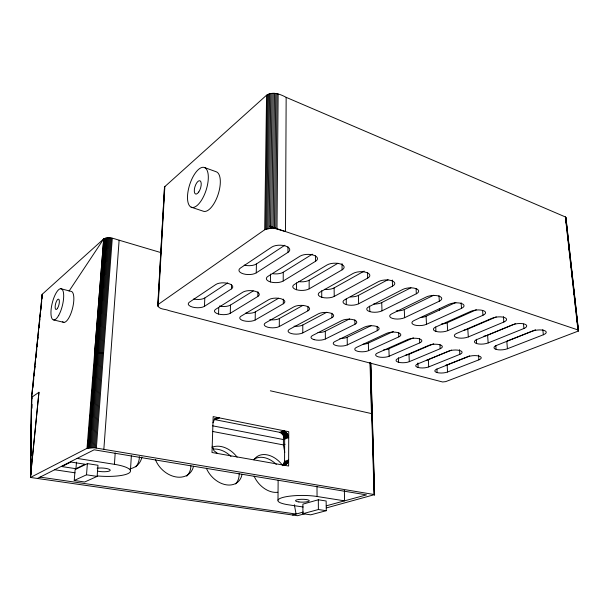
<?xml version="1.0" encoding="UTF-8"?>
<svg xmlns="http://www.w3.org/2000/svg" width="609" height="609" viewBox="0 0 609 609"><rect width="100%" height="100%" fill="white"/><g stroke="black" fill="none" stroke-linecap="round" stroke-linejoin="round"><path stroke-width="0.91" d="M341.999 263.575L342.113 269.833L309.174 288.849A9.097 3.837 -0.2 0 1 296.507 289.724L296.545 282.85M287.973 252.362A9.881 4.529 0.4 0 0 285.514 246.013A9.881 4.529 0.4 0 0 271.721 247.117L240.41 268.067A9.44 4.126 1.4 0 0 243.25 273.806A9.44 4.126 1.4 0 0 256.26 272.855L287.973 252.362L287.996 246.828M283.208 281L315.569 261.269A9.698 4.354 -0.5 0 0 313.528 255.163A9.698 4.354 -0.5 0 0 299.933 256.222L267.93 276.379A9.264 3.981 0.5 0 0 270.373 281.914A9.264 3.981 0.5 0 0 283.208 281L283.254 272.246L312.28 254.189M283.314 303.769A8.77 3.57 0.5 0 0 281.076 298.768A8.77 3.57 0.5 0 0 268.843 299.628L241.035 316.185A8.419 3.289 1.2 0 0 243.57 320.753A8.419 3.289 1.2 0 0 255.179 320.007L283.314 303.769L283.337 299.126M284.776 452.396L283.406 444.92L283.459 434.849M286.154 97.341L285.507 231.58L577.926 329.933L578.428 331.022L445.704 381.622L442.598 381.98L168.952 310.605C165.648 308.892 159.573 309.783 157.754 305.741L164.537 186.872L266.575 95.194C272.695 91.243 280.429 94.212 286.154 97.341L565.388 216.949L565.906 218.288M284.563 461.401L288.605 459.978L286.938 463.677L282.888 465.086L284.563 461.401L284.669 439.135L283.55 435.679L281.198 433.083L279.744 432.337L214.086 419.494L218.677 417.751L288.742 431.712L288.628 466.022L212.001 452.502L213.173 416.594L218.677 417.751L214.901 419.479M277.993 500.141L278.138 480.219M279.28 326.523L307.933 310.826A8.625 3.448 -0.2 0 0 306.03 305.992A8.625 3.448 -0.2 0 0 293.949 306.822L265.593 322.823A8.282 3.182 0.6 0 0 267.808 327.246A8.282 3.182 0.6 0 0 279.28 326.523L279.341 318.545L303 305.315M278.13 93.961L276.996 228.763L269.718 226.221L285.507 231.58L274.476 228.322L275.748 93.428M275.763 228.504L276.966 93.649M157.754 305.741L158.218 304.431L264.702 229.745L270.472 228.268L271.972 93.367M270.411 281.921L270.495 274.058M270.472 228.268L271.804 228.2L273.228 93.291M274.476 228.322L273.144 228.215L274.499 93.306M304.751 513.752L297.474 515.709L30.45 477.464L31.493 397.867L42.234 294.269L103.713 238.911C108.585 236.353 114.347 238.774 119.12 240.197L161.012 252.628M265.714 229.327L267.473 94.661M266.78 228.954L268.478 94.205M267.937 228.649L269.574 93.832M269.178 228.413L270.746 93.55M30.762 471.914L30.48 476.649L31.531 397.601M30.762 470.947L30.48 476.649L31.622 397.342L38.946 392.272L30.45 477.464L87.018 448.323L94.258 447.737L374.626 494.607L326.569 507.876M264.702 229.745L266.575 95.194M257.835 296.469A8.929 3.692 1.2 0 0 255.24 291.292A8.929 3.692 1.2 0 0 242.862 292.175L215.647 309.319A8.572 3.395 1.9 0 0 218.524 314.046A8.572 3.395 1.9 0 0 230.271 313.277L257.835 296.469L257.911 291.757M30.747 470.064L30.48 476.649L30.762 459.688M30.823 455.913L31.356 423.864M31.607 408.784L31.973 396.528M255.179 320.007L255.316 311.922L278.549 298.235M256.26 272.855L256.404 263.971L284.852 245.221M30.762 468.154L30.48 476.649L30.754 463.342M30.93 454.786L31.371 433.867M31.904 408.197L31.98 404.391M30.48 476.649L30.754 466.228M31.051 454.862L31.348 443.489M230.271 313.277L230.491 305.071L253.26 290.912M231.435 288.902A9.105 3.829 2.1 0 0 228.451 283.528A9.105 3.829 2.1 0 0 215.906 284.456L189.369 302.216A8.739 3.502 2.6 0 0 192.596 307.111A8.739 3.502 2.6 0 0 204.495 306.304L231.428 288.902L231.542 284.593M218.555 314.061L218.753 307.69M31.196 454.931L31.356 450.211M204.495 306.304L204.799 297.991L227.705 282.888M157.868 306.198L164.537 186.872M158.218 304.431L164.849 186.354M130.433 470.59L131.354 455.783M164.361 187.405L164.674 189.064M97.691 475.972A28.326 6.577 2.9 0 0 129.199 472.927A28.326 6.577 2.9 0 0 114.423 464.324L115.2 452.967M103.857 449.168L119.12 240.197M95.324 447.821L111.333 238.02M96.359 447.935L112.284 238.203M97.128 476.398L97.965 465.268L87.391 463.616L75.143 469.547L74.229 480.486L84.666 482.008L97.128 476.398L86.508 474.807L74.229 480.486M91.114 447.706L107.466 237.845M92.134 447.676L108.41 237.799M93.192 447.691L109.376 237.814M94.258 447.737L110.358 237.883M87.018 448.323L103.713 238.911L69.068 291.087M87.688 448.148L104.284 238.599M88.412 447.988L104.961 238.332M86.508 474.807L87.391 463.616M89.234 447.859L105.73 238.119M90.14 447.767L106.567 237.952M103.713 238.911L94.532 353.799L98.491 352.976L103.545 353.266M75.95 468.709L85.123 464.256L70.872 462.033L61.874 466.57L75.95 468.709L76.483 462.201M38.946 392.272L30.465 476.923L31.188 473.201M32.102 398.689L31.577 398.134L42.234 294.269M32.262 393.696L32.551 390.871M32.84 388.04L33.229 384.264M33.518 381.44L33.807 378.608M34.096 375.783L34.386 372.952M34.675 370.12L35.063 366.352M35.352 363.52L35.642 360.695M35.931 357.864L36.22 355.032M36.609 351.264L36.799 349.376M37.088 346.551L37.476 342.776M37.766 339.951L38.055 337.12M38.344 334.288L38.633 331.463M39.014 327.688L39.303 324.863M39.593 322.032L39.882 319.2M40.171 316.375L40.46 313.544M40.75 310.719L41.138 306.944M41.427 304.112L41.716 301.288M42.006 298.456L42.074 294.596M213.028 422.775L214.398 419.624L217.862 417.774M283.55 465.063L286.938 463.677M298.616 281.594A9.066 3.905 -0.3 0 0 309.136 280.216L337.949 263.248M324.422 289.344A8.922 3.768 -1 0 0 334.113 287.912L364.19 271.096M367.691 278.092A9.371 4.027 -2 0 0 366.405 272.429A9.371 4.027 -2 0 0 353.174 273.403L320.007 292.122A8.952 3.7 -0.9 0 0 321.735 297.261A8.952 3.7 -0.9 0 0 334.234 296.416L367.691 278.092L367.539 272.802M294.033 326.188A8.123 3.136 0 0 0 302.78 325.008L326.827 312.211M350.289 296.895A8.777 3.631 -1.6 0 0 358.419 295.403L388.085 279.622M331.92 317.7A8.488 3.334 -0.8 0 0 330.329 313.034A8.488 3.334 -0.8 0 0 318.4 313.825L289.541 329.294A8.145 3.083 0 0 0 291.46 333.58A8.145 3.083 0 0 0 302.795 332.879L331.92 317.7L331.859 313.178M392.539 286.108A9.226 3.875 -2.7 0 0 391.595 280.658A9.226 3.875 -2.7 0 0 378.547 281.594L344.884 299.636A8.808 3.57 -1.6 0 0 346.285 304.599A8.808 3.57 -1.6 0 0 358.625 303.784L392.539 286.108L392.31 280.033M317.982 332.461A8.001 3.037 -0.6 0 0 325.305 331.22L349.703 318.834M373.637 304.028A8.648 3.502 -2.2 0 0 381.721 302.589L410.915 287.768M37.393 478.461L94.129 449.807L366.489 494.873L326.272 505.828M314.115 339.639L314.214 339.67A8.024 2.984 -0.6 0 0 325.389 338.985L354.94 324.3L354.834 319.839M416.328 293.789A9.097 3.73 -3.2 0 0 415.696 288.529A9.097 3.73 -3.2 0 0 402.823 289.427L368.719 306.837A8.678 3.441 -2.2 0 0 369.815 311.633A8.678 3.441 -2.2 0 0 382.003 310.849L416.328 293.789L416.084 288.651M339.868 338.444A7.887 2.938 -1.1 0 0 347.153 337.249L371.018 325.67M396.246 310.925A8.534 3.372 -2.7 0 0 404.269 309.532L433.768 295.22M371.574 414.828L372.327 414.234L371.467 413.557L370.013 362.477M377.237 330.695A8.244 3.114 -1.9 0 0 376.217 326.325A8.244 3.114 -1.9 0 0 364.578 327.063L334.859 341.55A7.909 2.885 -1.1 0 0 336.229 345.562A7.909 2.885 -1.1 0 0 347.305 344.907L377.237 330.695L377.1 326.295M439.31 301.204A8.968 3.585 -3.7 0 0 438.967 296.126L438.914 296.103A8.968 3.585 -3.7 0 0 426.27 296.994L391.777 313.802A8.556 3.319 -2.7 0 0 392.592 318.446A8.556 3.319 -2.7 0 0 404.62 317.685L439.31 301.204L438.99 295.578M363.101 344.23A7.78 2.847 -1.6 0 0 368.331 343.088L393.338 331.471M420.271 317.571A8.419 3.258 -3.2 0 0 426.079 316.254L455.852 302.422M214.81 418.863L216.317 418.17M214.81 418.946L217.07 417.911M215.723 419.578L219.506 417.858M398.819 336.876A8.138 3.007 -2.3 0 0 398.065 332.651A8.138 3.007 -2.3 0 0 386.563 333.367L356.478 347.389A7.803 2.794 -1.5 0 0 357.597 351.286A7.803 2.794 -1.5 0 0 368.544 350.655L398.819 336.876L398.651 332.537M426.49 324.293L461.5 308.367A8.853 3.448 -4.2 0 0 461.432 303.465A8.853 3.448 -4.2 0 0 448.894 304.302L414.067 320.54A8.442 3.197 -3.1 0 0 414.615 325.023A8.442 3.197 -3.1 0 0 426.49 324.293L426.079 316.254M383.662 349.855A7.681 2.756 -2 0 0 388.877 348.751L413.435 337.805M441.403 324.034A8.313 3.144 -3.7 0 0 447.189 322.762L476.337 309.76M419.738 342.875A8.031 2.9 -2.8 0 0 419.22 338.771A8.031 2.9 -2.8 0 0 407.855 339.464L377.435 353.06A7.704 2.702 -2 0 0 378.318 356.836A7.704 2.702 -2 0 0 389.151 356.219L419.738 342.875L419.532 338.589M447.661 330.687L482.945 315.287A8.739 3.319 -4.6 0 0 483.135 310.552A8.739 3.319 -4.6 0 0 470.765 311.359L435.633 327.056A8.336 3.091 -3.6 0 0 435.93 331.395A8.336 3.091 -3.6 0 0 447.661 330.687L447.189 322.762M405.708 355.169A7.59 2.664 -2.4 0 0 408.974 354.293L433.76 343.682M464.134 330.108A8.214 3.03 -4 0 0 467.788 329.104L496.282 316.908M440.17 348.729A7.932 2.809 -3.2 0 0 439.881 344.755A7.932 2.809 -3.2 0 0 428.652 345.425L397.936 358.594A7.612 2.619 -2.4 0 0 398.598 362.264A7.612 2.619 -2.4 0 0 409.301 361.67L440.17 348.729L439.934 344.504M468.321 336.929L503.849 322.039A8.64 3.197 -4.9 0 0 504.313 317.464L502.562 317.053A8.64 3.197 -4.9 0 0 492.072 318.233L456.674 333.412A8.237 2.976 -3.9 0 0 456.735 337.614A8.237 2.976 -3.9 0 0 468.321 336.929L467.788 329.104M426.833 360.125A7.498 2.581 -2.8 0 0 428.333 359.63L451.596 350.046M485.898 335.772A8.115 2.923 -4.4 0 0 487.596 335.209L515.381 323.752M428.706 366.915L459.825 354.362A7.841 2.71 -3.5 0 0 459.757 350.51A7.841 2.71 -3.5 0 0 448.65 351.157L417.667 363.931A7.521 2.535 -2.7 0 0 418.124 367.493A7.521 2.535 -2.7 0 0 428.706 366.915L428.333 359.63M488.174 342.928L523.915 328.51A8.541 3.083 -5.2 0 0 524.57 324.079A8.541 3.083 -5.2 0 0 512.512 324.833L476.893 339.517A8.145 2.878 -4.3 0 0 475.492 343.08L476.756 343.598A8.145 2.878 -4.3 0 0 488.174 342.928L487.596 335.209M445.628 365.293A7.415 2.505 -3.1 0 0 447.135 364.821L469.691 355.854M535.6 329.758L506.795 341.2L507.419 348.744A8.054 2.779 -4.6 0 1 496.107 349.383L495.84 345.623M279.744 432.337L283.733 430.761L287.06 433.357L288.681 437.597L284.669 439.135M280.483 432.656L284.479 431.081M281.198 433.083L285.195 431.515M281.868 433.608L285.865 432.04M282.492 434.225L286.496 432.656M283.056 434.917L287.06 433.357M283.55 435.679L287.555 434.126M447.554 372.008L478.895 359.828A7.75 2.619 -3.8 0 0 479.024 356.09A7.75 2.619 -3.8 0 0 468.055 356.722L436.836 369.115A7.437 2.459 -3 0 0 437.087 372.571A7.437 2.459 -3 0 0 447.554 372.008L447.135 364.821M507.419 348.744L543.342 334.783A8.442 2.969 -5.5 0 0 544.233 330.497L544.119 330.459A8.45 2.969 -5.5 0 0 532.296 331.22L496.48 345.44A8.054 2.779 -4.6 0 0 496.107 349.383M283.961 436.493L287.966 434.948M284.289 437.353L288.301 435.808M284.525 438.236L288.537 436.699M285.088 444.288L283.406 444.92L212.389 431.416M284.411 462.254L288.453 460.838M284.159 463.068L288.209 461.652M283.817 463.814L287.867 462.406M283.391 464.492L287.44 463.084M283.124 465.299L286.359 464.18M282.485 465.687L285.72 464.568M318.309 499.768L302.894 504.138L302.917 513.707L310.697 514.833L326.257 510.7L326.15 500.994L318.309 499.768L318.385 509.527L302.917 513.707M303.396 512.062L292.526 515.001M271.804 228.2L273.144 228.215M40.065 477.113L296.073 514.057L294.36 504.716M54.643 469.752L75.029 472.805M303.198 507.008L288.308 504.777A24.497 5.154 0.1 0 1 282.584 497.53A24.497 5.154 0.1 0 1 317.061 496.487L344.549 500.849L344.374 490.428M318.385 509.527L326.257 510.7M77.107 458.402L114.423 464.324M212.587 425.82L283.436 439.553M270.343 390.795L371.734 413.648M53.759 319.961L63.869 322.374M60.717 288.696L70.766 291.292A15.956 5.352 -76.1 0 1 72.357 309.022A15.956 5.352 -76.1 0 1 62.59 321.742M369.846 311.648L369.587 306.114M191.15 207.174L203.048 211.125A20.767 8.823 -72.2 0 0 217.999 194.811A20.767 8.823 -72.2 0 0 216.256 171.776L204.373 167.49A20.927 8.663 -72.3 0 0 187.602 194.842A20.927 8.663 -72.3 0 0 201.746 199.843A20.927 8.663 -72.3 0 0 204.373 167.49M217.603 453.423L213.965 450.706L212.267 446.199M565.959 217.558L578.527 330.816M565.83 217.337L578.428 331.022M565.647 217.131L578.185 330.086M566.066 221.356L566.378 224.173M566.69 226.99L566.903 228.87M567.322 232.623L567.527 234.503M567.946 238.256L568.151 240.136M568.463 242.953L568.776 245.77M569.088 248.586L569.407 251.403M569.719 254.219L570.032 257.036M570.344 259.853L570.549 261.733M570.968 265.486L571.173 267.366M571.592 271.127L571.798 272.999M572.117 275.816L572.43 278.633M572.742 281.449L573.054 284.274M573.366 287.09L573.678 289.907M573.99 292.723L574.196 294.596M574.614 298.357L574.827 300.237M575.239 303.99L575.452 305.87M575.764 308.687L576.076 311.503M576.388 314.32L576.7 317.137M577.012 319.953L577.324 322.77M577.636 325.587L577.949 328.403M565.388 216.949L577.926 329.933M542.832 329.583L543.342 334.783M523.519 324.079L523.915 328.51M503.407 316.642L503.849 322.039M482.61 310.735L482.945 315.287M478.567 355.192L478.895 359.828M476.307 339.274L476.603 343.552M461.135 302.825L461.5 308.367M459.529 349.665L459.825 354.362M439.371 308.702L439.477 310.598M435.717 327.01L435.953 331.403M436.912 368.985L437.11 372.571M417.934 362.949L418.147 367.493M408.974 354.293L409.301 361.67M404.269 309.532L404.62 317.685M398.438 357.666L398.621 362.271M388.877 348.751L389.151 356.219M381.721 302.589L382.003 310.849M370.79 362.964L374.588 494.797M370.675 362.827L374.489 494.889M370.5 362.698L374.329 494.98M370.28 362.583L374.033 494.257M368.331 343.088L368.544 350.655M358.419 295.403L358.625 303.784M347.153 337.249L347.305 344.907M346.209 299.034L346.315 304.614M334.113 287.912L334.234 296.416M325.305 331.22L325.389 338.985M321.704 290.676L321.765 297.276M315.531 255.818L315.569 261.269M316.992 486.256L317.061 496.487M309.136 280.216L309.174 288.849M307.91 306.243L307.933 310.826M302.78 325.008L302.795 332.879M256.404 263.971A9.401 4.194 1.4 0 1 244.186 265.143M204.799 297.991A8.709 3.563 2.7 0 1 193.654 298.989M354.94 324.3A8.366 3.22 -1.4 0 0 353.646 319.786A8.366 3.22 -1.4 0 0 341.862 320.555L312.546 335.513A8.024 2.984 -0.6 0 0 314.183 339.662M283.254 272.246A9.226 4.05 0.5 0 1 272.642 273.677M279.341 318.545A8.252 3.235 0.6 0 1 269.848 319.679M230.491 305.071A8.549 3.448 1.9 0 1 219.461 306.038M485.266 335.924A8.115 2.923 -4.4 0 1 483.942 336.176M255.316 311.922A8.397 3.342 1.2 0 1 245.747 313.095M342.113 269.833A9.531 4.194 -1.3 0 0 340.461 263.956A9.531 4.194 -1.3 0 0 327.048 264.976L294.436 284.395A9.097 3.837 -0.2 0 0 296.507 289.724M190.891 465.74A22.449 17.044 44.9 0 1 186.674 476.192M213.249 449.099A21.764 15.979 47.9 0 1 230.994 456.423M239.162 473.733A21.764 15.979 47.9 0 1 235.599 483.942M254.174 459.209A21.163 14.981 50.2 0 1 276.303 464.393M141.92 457.039A23.355 18.179 40.8 0 1 129.938 468.823M139.4 456.674A23.256 18.179 40.8 0 1 135.761 466.882M193.502 466.235A22.548 17.044 44.9 0 1 175.932 476.923A22.548 17.044 44.9 0 1 155.432 459.65M242.024 474.266A21.855 15.971 47.9 0 1 226.091 484.794A21.855 15.971 47.9 0 1 206.36 468.199M211.993 447.318A21.855 15.971 47.9 0 1 237.091 457.153M277.773 492.262A21.239 14.974 50.2 0 1 254.09 476.109M253.991 459.871A21.239 14.974 50.2 0 1 282.401 465.139M97.128 468.23A7.932 1.842 2.9 0 1 107.823 468.801A7.932 1.842 2.9 0 1 108.478 471.313A7.932 1.842 2.9 0 1 97.897 471.183M198.762 191.972A6.973 2.885 -72.3 0 0 200.133 180.865A6.973 2.885 -72.3 0 0 194.378 189.361A6.973 2.885 -72.3 0 0 198.762 191.972M57.558 308.261A5.352 1.743 -76.1 0 0 58.921 299.392A5.352 1.743 -76.1 0 0 55.282 305.292A5.352 1.743 -76.1 0 0 57.558 308.261M58.723 315.317A16.055 5.23 -76.1 0 0 62.004 289.206A16.055 5.23 -76.1 0 0 51.232 308.466A16.055 5.23 -76.1 0 0 58.723 315.317M298.882 501.945A6.859 1.439 0.1 0 0 309.258 500.743A6.859 1.439 0.1 0 0 299.065 499.449A6.859 1.439 0.1 0 0 298.882 501.945"/></g></svg>
